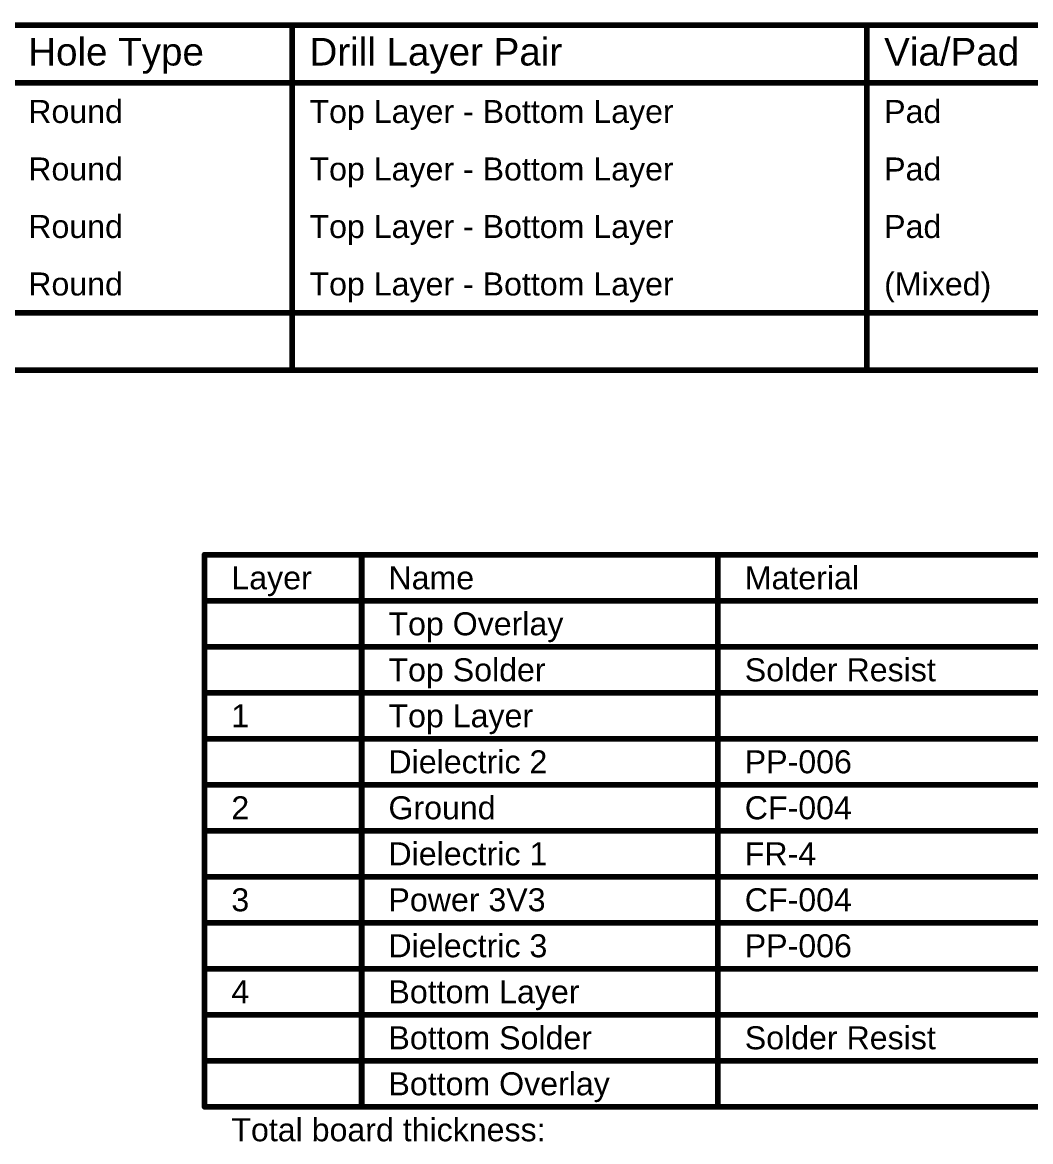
# Model space of a CAD drawing. Header units: inches. Extents: x -9 to 196, y -9 to 68.
# Drawn here: x 68 to 134.8, y -6.5 to 67.6 of the extents above; entities that cross this region are included whole.
import ezdxf

# ---------------------------------------------------------------- set-up
doc = ezdxf.new("R2010")
doc.units = ezdxf.units.IN
doc.layers.add('Drill Drawing', color=1, linetype='Continuous')
doc.layers.add('Fabrication', color=76, linetype='Continuous')
doc.styles.add('Arial', font='', dxfattribs={"height": 0.2})
doc.styles.get('Arial').set_extended_font_data('Arial')

msp = doc.modelspace()

# ---------------------------------------------------------------- linework, layer by layer
at = {"layer": 'Drill Drawing'}
for points in [[(-3.061, 67.45, 0.381, 0.381, 0), (175.504, 67.45, 0.381, 0.381, 0)], [(85.841, 44.59, 0.381, 0.381, 0), (85.841, 67.45, 0.381, 0.381, 0)], [(123.93, 44.59, 0.381, 0.381, 0), (123.93, 67.45, 0.381, 0.381, 0)], [(-3.061, 63.64, 0.381, 0.381, 0), (175.504, 63.64, 0.381, 0.381, 0)], [(-3.061, 48.4, 0.381, 0.381, 0), (175.504, 48.4, 0.381, 0.381, 0)], [(-3.061, 44.59, 0.381, 0.381, 0), (175.504, 44.59, 0.381, 0.381, 0)]]:
    msp.add_lwpolyline(points, format="xyseb", dxfattribs=at)
for points in [[(85.746, 67.45, 0.191, 0.191, 1), (85.936, 67.45, 0.191, 0.191, 1)], [(123.834, 67.45, 0.191, 0.191, 1), (124.025, 67.45, 0.191, 0.191, 1)], [(85.746, 44.59, 0.191, 0.191, 1), (85.936, 44.59, 0.191, 0.191, 1)], [(123.834, 44.59, 0.191, 0.191, 1), (124.025, 44.59, 0.191, 0.191, 1)]]:
    msp.add_lwpolyline(points, format="xyseb", close=True, dxfattribs=at)
at = {"layer": 'Fabrication'}
for points in [[(80.029, -4.216, 0.381, 0.381, 0), (80.029, 32.36, 0.381, 0.381, 0)], [(80.029, 32.36, 0.381, 0.381, 0), (195.314, 32.36, 0.381, 0.381, 0)], [(90.441, -4.216, 0.381, 0.381, 0), (90.441, 32.36, 0.381, 0.381, 0)], [(114.056, -4.216, 0.381, 0.381, 0), (114.056, 32.36, 0.381, 0.381, 0)], [(80.029, 29.312, 0.381, 0.381, 0), (195.314, 29.312, 0.381, 0.381, 0)], [(80.029, 26.264, 0.381, 0.381, 0), (90.441, 26.264, 0.381, 0.381, 0)], [(90.441, 26.264, 0.381, 0.381, 0), (114.056, 26.264, 0.381, 0.381, 0)], [(114.056, 26.264, 0.381, 0.381, 0), (135.894, 26.264, 0.381, 0.381, 0)], [(80.029, 23.216, 0.381, 0.381, 0), (90.441, 23.216, 0.381, 0.381, 0)], [(90.441, 23.216, 0.381, 0.381, 0), (114.056, 23.216, 0.381, 0.381, 0)], [(114.056, 23.216, 0.381, 0.381, 0), (135.894, 23.216, 0.381, 0.381, 0)], [(80.029, 20.168, 0.381, 0.381, 0), (90.441, 20.168, 0.381, 0.381, 0)], [(90.441, 20.168, 0.381, 0.381, 0), (114.056, 20.168, 0.381, 0.381, 0)], [(114.056, 20.168, 0.381, 0.381, 0), (135.894, 20.168, 0.381, 0.381, 0)], [(80.029, 17.12, 0.381, 0.381, 0), (90.441, 17.12, 0.381, 0.381, 0)], [(90.441, 17.12, 0.381, 0.381, 0), (114.056, 17.12, 0.381, 0.381, 0)], [(114.056, 17.12, 0.381, 0.381, 0), (135.894, 17.12, 0.381, 0.381, 0)], [(80.029, 14.072, 0.381, 0.381, 0), (90.441, 14.072, 0.381, 0.381, 0)], [(90.441, 14.072, 0.381, 0.381, 0), (114.056, 14.072, 0.381, 0.381, 0)], [(114.056, 14.072, 0.381, 0.381, 0), (135.894, 14.072, 0.381, 0.381, 0)], [(80.029, 11.024, 0.381, 0.381, 0), (90.441, 11.024, 0.381, 0.381, 0)], [(90.441, 11.024, 0.381, 0.381, 0), (114.056, 11.024, 0.381, 0.381, 0)], [(114.056, 11.024, 0.381, 0.381, 0), (135.894, 11.024, 0.381, 0.381, 0)], [(80.029, 7.976, 0.381, 0.381, 0), (90.441, 7.976, 0.381, 0.381, 0)], [(90.441, 7.976, 0.381, 0.381, 0), (114.056, 7.976, 0.381, 0.381, 0)], [(114.056, 7.976, 0.381, 0.381, 0), (135.894, 7.976, 0.381, 0.381, 0)], [(80.029, 4.928, 0.381, 0.381, 0), (90.441, 4.928, 0.381, 0.381, 0)], [(90.441, 4.928, 0.381, 0.381, 0), (114.056, 4.928, 0.381, 0.381, 0)], [(114.056, 4.928, 0.381, 0.381, 0), (135.894, 4.928, 0.381, 0.381, 0)], [(80.029, 1.88, 0.381, 0.381, 0), (90.441, 1.88, 0.381, 0.381, 0)], [(90.441, 1.88, 0.381, 0.381, 0), (114.056, 1.88, 0.381, 0.381, 0)], [(114.056, 1.88, 0.381, 0.381, 0), (135.894, 1.88, 0.381, 0.381, 0)], [(80.029, -1.168, 0.381, 0.381, 0), (90.441, -1.168, 0.381, 0.381, 0)], [(90.441, -1.168, 0.381, 0.381, 0), (114.056, -1.168, 0.381, 0.381, 0)], [(114.056, -1.168, 0.381, 0.381, 0), (135.894, -1.168, 0.381, 0.381, 0)], [(80.029, -4.216, 0.381, 0.381, 0), (90.441, -4.216, 0.381, 0.381, 0)], [(90.441, -4.216, 0.381, 0.381, 0), (114.056, -4.216, 0.381, 0.381, 0)], [(114.056, -4.216, 0.381, 0.381, 0), (135.894, -4.216, 0.381, 0.381, 0)]]:
    msp.add_lwpolyline(points, format="xyseb", dxfattribs=at)
for points in [[(79.934, 32.36, 0.191, 0.191, 1), (80.124, 32.36, 0.191, 0.191, 1)], [(79.934, 32.36, 0.191, 0.191, 1), (80.124, 32.36, 0.191, 0.191, 1)], [(90.345, 32.36, 0.191, 0.191, 1), (90.536, 32.36, 0.191, 0.191, 1)], [(113.961, 32.36, 0.191, 0.191, 1), (114.151, 32.36, 0.191, 0.191, 1)], [(79.934, 29.312, 0.191, 0.191, 1), (80.124, 29.312, 0.191, 0.191, 1)], [(79.934, 26.264, 0.191, 0.191, 1), (80.124, 26.264, 0.191, 0.191, 1)], [(90.345, 26.264, 0.191, 0.191, 1), (90.536, 26.264, 0.191, 0.191, 1)], [(90.345, 26.264, 0.191, 0.191, 1), (90.536, 26.264, 0.191, 0.191, 1)], [(113.961, 26.264, 0.191, 0.191, 1), (114.151, 26.264, 0.191, 0.191, 1)], [(113.961, 26.264, 0.191, 0.191, 1), (114.151, 26.264, 0.191, 0.191, 1)], [(79.934, 23.216, 0.191, 0.191, 1), (80.124, 23.216, 0.191, 0.191, 1)], [(90.345, 23.216, 0.191, 0.191, 1), (90.536, 23.216, 0.191, 0.191, 1)], [(90.345, 23.216, 0.191, 0.191, 1), (90.536, 23.216, 0.191, 0.191, 1)], [(113.961, 23.216, 0.191, 0.191, 1), (114.151, 23.216, 0.191, 0.191, 1)], [(113.961, 23.216, 0.191, 0.191, 1), (114.151, 23.216, 0.191, 0.191, 1)], [(79.934, 20.168, 0.191, 0.191, 1), (80.124, 20.168, 0.191, 0.191, 1)], [(90.345, 20.168, 0.191, 0.191, 1), (90.536, 20.168, 0.191, 0.191, 1)], [(90.345, 20.168, 0.191, 0.191, 1), (90.536, 20.168, 0.191, 0.191, 1)], [(113.961, 20.168, 0.191, 0.191, 1), (114.151, 20.168, 0.191, 0.191, 1)], [(113.961, 20.168, 0.191, 0.191, 1), (114.151, 20.168, 0.191, 0.191, 1)], [(79.934, 17.12, 0.191, 0.191, 1), (80.124, 17.12, 0.191, 0.191, 1)], [(90.345, 17.12, 0.191, 0.191, 1), (90.536, 17.12, 0.191, 0.191, 1)], [(90.345, 17.12, 0.191, 0.191, 1), (90.536, 17.12, 0.191, 0.191, 1)], [(113.961, 17.12, 0.191, 0.191, 1), (114.151, 17.12, 0.191, 0.191, 1)], [(113.961, 17.12, 0.191, 0.191, 1), (114.151, 17.12, 0.191, 0.191, 1)], [(79.934, 14.072, 0.191, 0.191, 1), (80.124, 14.072, 0.191, 0.191, 1)], [(90.345, 14.072, 0.191, 0.191, 1), (90.536, 14.072, 0.191, 0.191, 1)], [(90.345, 14.072, 0.191, 0.191, 1), (90.536, 14.072, 0.191, 0.191, 1)], [(113.961, 14.072, 0.191, 0.191, 1), (114.151, 14.072, 0.191, 0.191, 1)], [(113.961, 14.072, 0.191, 0.191, 1), (114.151, 14.072, 0.191, 0.191, 1)], [(79.934, 11.024, 0.191, 0.191, 1), (80.124, 11.024, 0.191, 0.191, 1)], [(90.345, 11.024, 0.191, 0.191, 1), (90.536, 11.024, 0.191, 0.191, 1)], [(90.345, 11.024, 0.191, 0.191, 1), (90.536, 11.024, 0.191, 0.191, 1)], [(113.961, 11.024, 0.191, 0.191, 1), (114.151, 11.024, 0.191, 0.191, 1)], [(113.961, 11.024, 0.191, 0.191, 1), (114.151, 11.024, 0.191, 0.191, 1)], [(79.934, 7.976, 0.191, 0.191, 1), (80.124, 7.976, 0.191, 0.191, 1)], [(90.345, 7.976, 0.191, 0.191, 1), (90.536, 7.976, 0.191, 0.191, 1)], [(90.345, 7.976, 0.191, 0.191, 1), (90.536, 7.976, 0.191, 0.191, 1)], [(113.961, 7.976, 0.191, 0.191, 1), (114.151, 7.976, 0.191, 0.191, 1)], [(113.961, 7.976, 0.191, 0.191, 1), (114.151, 7.976, 0.191, 0.191, 1)], [(79.934, 4.928, 0.191, 0.191, 1), (80.124, 4.928, 0.191, 0.191, 1)], [(90.345, 4.928, 0.191, 0.191, 1), (90.536, 4.928, 0.191, 0.191, 1)], [(90.345, 4.928, 0.191, 0.191, 1), (90.536, 4.928, 0.191, 0.191, 1)], [(113.961, 4.928, 0.191, 0.191, 1), (114.151, 4.928, 0.191, 0.191, 1)], [(113.961, 4.928, 0.191, 0.191, 1), (114.151, 4.928, 0.191, 0.191, 1)], [(79.934, 1.88, 0.191, 0.191, 1), (80.124, 1.88, 0.191, 0.191, 1)], [(90.345, 1.88, 0.191, 0.191, 1), (90.536, 1.88, 0.191, 0.191, 1)], [(90.345, 1.88, 0.191, 0.191, 1), (90.536, 1.88, 0.191, 0.191, 1)], [(113.961, 1.88, 0.191, 0.191, 1), (114.151, 1.88, 0.191, 0.191, 1)], [(113.961, 1.88, 0.191, 0.191, 1), (114.151, 1.88, 0.191, 0.191, 1)], [(79.934, -1.168, 0.191, 0.191, 1), (80.124, -1.168, 0.191, 0.191, 1)], [(90.345, -1.168, 0.191, 0.191, 1), (90.536, -1.168, 0.191, 0.191, 1)], [(90.345, -1.168, 0.191, 0.191, 1), (90.536, -1.168, 0.191, 0.191, 1)], [(113.961, -1.168, 0.191, 0.191, 1), (114.151, -1.168, 0.191, 0.191, 1)], [(113.961, -1.168, 0.191, 0.191, 1), (114.151, -1.168, 0.191, 0.191, 1)], [(79.934, -4.216, 0.191, 0.191, 1), (80.124, -4.216, 0.191, 0.191, 1)], [(79.934, -4.216, 0.191, 0.191, 1), (80.124, -4.216, 0.191, 0.191, 1)], [(90.345, -4.216, 0.191, 0.191, 1), (90.536, -4.216, 0.191, 0.191, 1)], [(90.345, -4.216, 0.191, 0.191, 1), (90.536, -4.216, 0.191, 0.191, 1)], [(90.345, -4.216, 0.191, 0.191, 1), (90.536, -4.216, 0.191, 0.191, 1)], [(113.961, -4.216, 0.191, 0.191, 1), (114.151, -4.216, 0.191, 0.191, 1)], [(113.961, -4.216, 0.191, 0.191, 1), (114.151, -4.216, 0.191, 0.191, 1)], [(113.961, -4.216, 0.191, 0.191, 1), (114.151, -4.216, 0.191, 0.191, 1)]]:
    msp.add_lwpolyline(points, format="xyseb", close=True, dxfattribs=at)

# ---------------------------------------------------------------- texts
at = {"layer": 'Drill Drawing', "style": 'Arial'}
for s, height, p in [('Hole Type', 1.8288, (68.346, 64.783)), ('Drill Layer Pair', 1.8288, (86.984, 64.783)), ('Via/Pad', 1.8288, (125.073, 64.783)), ('Round', 1.524, (68.346, 60.973)), ('Top Layer - Bottom Layer', 1.524, (86.984, 60.973)), ('Pad', 1.524, (125.073, 60.973)), ('Round', 1.524, (68.346, 57.163)), ('Top Layer - Bottom Layer', 1.524, (86.984, 57.163)), ('Pad', 1.524, (125.073, 57.163)), ('Round', 1.524, (68.346, 53.353)), ('Pad', 1.524, (125.073, 53.353)), ('Top Layer - Bottom Layer', 1.524, (86.984, 53.353)), ('Round', 1.524, (68.346, 49.543)), ('Top Layer - Bottom Layer', 1.524, (86.984, 49.543)), ('(Mixed)', 1.524, (125.073, 49.543))]:
    msp.add_text(s, height=height, dxfattribs=at).set_placement(p)
at = {"layer": 'Fabrication', "style": 'Arial'}
for s, p in [('Layer', (81.807, 30.074)), ('Name', (92.219, 30.074)), ('Material', (115.834, 30.074)), ('Top Overlay', (92.219, 27.026)), ('Top Solder', (92.219, 23.978)), ('Solder Resist', (115.834, 23.978)), ('1', (81.807, 20.93)), ('Top Layer', (92.219, 20.93)), ('Dielectric 2', (92.219, 17.882)), ('PP-006', (115.834, 17.882)), ('2', (81.807, 14.834)), ('Ground', (92.219, 14.834)), ('CF-004', (115.834, 14.834)), ('Dielectric 1', (92.219, 11.786)), ('FR-4', (115.834, 11.786)), ('3', (81.807, 8.738)), ('Power 3V3', (92.219, 8.738)), ('CF-004', (115.834, 8.738)), ('Dielectric 3', (92.219, 5.69)), ('PP-006', (115.834, 5.69)), ('4', (81.807, 2.642)), ('Bottom Layer', (92.219, 2.642)), ('Bottom Solder', (92.219, -0.406)), ('Solder Resist', (115.834, -0.406)), ('Bottom Overlay', (92.219, -3.454)), ('Total board thickness:', (81.807, -6.502))]:
    msp.add_text(s, height=1.524, dxfattribs=at).set_placement(p)

doc.saveas('drawing.dxf')
